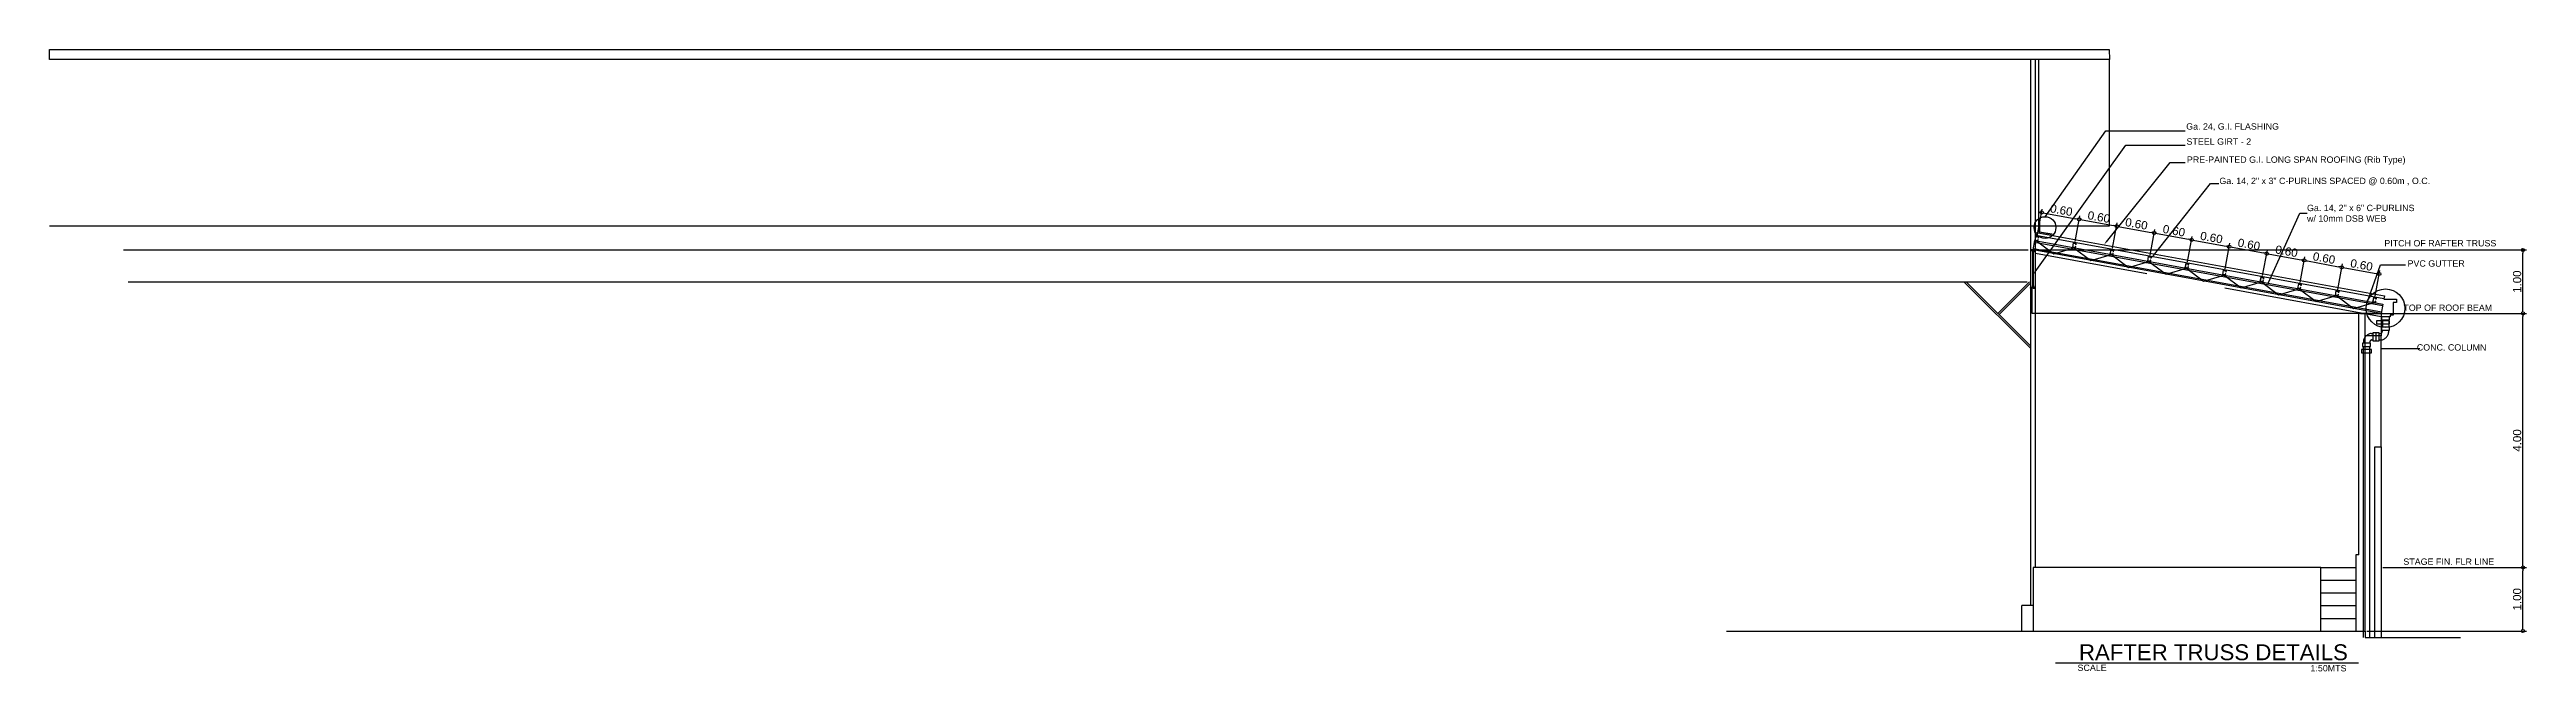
# Model space of a CAD drawing. Header units: inches. Extents: x -1369 to 1198, y -366 to 1398.
# Drawn here: x 55.33 to 94.29, y 182.18 to 191.97 of the extents above; entities that cross this region are included whole.
import ezdxf
from ezdxf import colors
from ezdxf.entities.mleader import LeaderData, LeaderLine
from ezdxf.math import Vec2, Vec3

# ---------------------------------------------------------------- set-up
doc = ezdxf.new("R2010")
doc.units = ezdxf.units.IN
doc.header["$MEASUREMENT"] = 0
doc.linetypes.add('HIDDEN', pattern=[0.375, 0.25, -0.125])
doc.layers.add('dim', color=8, linetype='Continuous')
doc.styles.get("Standard").update_dxf_attribs({"font": 'arial.ttf'})
doc.dimstyles.new('50', dxfattribs={"dimtxt": 0.13, "dimasz": 0.05, "dimexe": 0.055, "dimexo": 0.025, "dimgap": 0.025, "dimtad": 1, "dimzin": 0, "dimdsep": 46, "dimtxsty": 'Standard', "dimblk": 'DOTBLANK', "dimcen": 0.09, "dimclrd": 256, "dimclre": 256, "dimadec": 0, "dimazin": 0, "dimtfac": 1, "dimtix": 1, "dimtofl": 0, "dimtmove": 0, "dimatfit": 3, "dimfxl": 1, "dimtolj": 1, "dimtzin": 0, "dimarcsym": 0})

# ---------------------------------------------------------------- blocks, each defined once
blk = doc.blocks.new('GS')
at = {"color": 1}
blk.add_line((0.039, 0), (0.039, -0.01), dxfattribs=at)
for points in [[(-0.002, 0), (-0.039, 0), (-0.039, -0.009), (-0.011, -0.009), (-0.011, -0.037), (-0.002, -0.037), (-0.002, 0)], [(0.002, 0), (0.039, 0), (0.039, -0.009), (0.011, -0.009), (0.011, -0.037), (0.002, -0.037), (0.002, 0)], [(-0.002, -0.6), (-0.039, -0.6), (-0.039, -0.591), (-0.011, -0.591), (-0.011, -0.563), (-0.002, -0.563), (-0.002, -0.6)], [(0.002, -0.6), (0.039, -0.6), (0.039, -0.591), (0.011, -0.591), (0.011, -0.563), (0.002, -0.563), (0.002, -0.6)]]:
    blk.add_lwpolyline(points, dxfattribs=at)
at = {"color": 3}
blk.add_lwpolyline([(0.002, 0), (0.002, -0.6), (-0.002, -0.6), (-0.002, 0), (0.002, 0)], dxfattribs=at)
blk = doc.blocks.new('_DotBlank')
at = {"color": 0, "linetype": 'ByBlock', "lineweight": -2}
blk.add_line((-0.5, 0), (-1, 0), dxfattribs=at)
blk.add_circle((0, 0), 0.5, dxfattribs=at)
blk = doc.blocks.new('*D435')
at = {"layer": 'Defpoints', "color": 0, "transparency": 16777216}
for p in [(92.003, 187.815), (94.233, 187.815), (92.003, 183.815)]:
    blk.add_point(p, dxfattribs=at)
at = {"layer": 'dim', "lineweight": -2, "transparency": 16777216}
for p, q in [((92.028, 187.815), (94.288, 187.815)), ((94.233, 183.865), (94.233, 187.765)), ((92.028, 183.815), (94.288, 183.815))]:
    blk.add_line(p, q, dxfattribs=at)
at = {"layer": 'dim', "lineweight": -2, "transparency": 16777216, "xscale": 0.05, "yscale": 0.05, "zscale": 0.05}
for p, rotation in [((94.233, 187.815), 90), ((94.233, 183.815), 270)]:
    blk.add_blockref('_DotBlank', p, dxfattribs=dict(at, rotation=rotation))
at = {"layer": 'dim', "color": 0, "transparency": 16777216, "insert": (94.142, 185.815), "char_height": 0.13, "attachment_point": 5, "rotation": 90}
blk.add_mtext('\\A1;4.00', dxfattribs=at)
blk = doc.blocks.new('*D436')
at = {"layer": 'Defpoints', "color": 0, "transparency": 16777216}
for p in [(86.566, 188.815), (94.233, 188.815), (91.653, 187.815)]:
    blk.add_point(p, dxfattribs=at)
at = {"layer": 'dim', "lineweight": -2, "transparency": 16777216}
for p, q in [((86.591, 188.815), (94.288, 188.815)), ((94.233, 187.865), (94.233, 188.765)), ((91.678, 187.815), (94.288, 187.815))]:
    blk.add_line(p, q, dxfattribs=at)
at = {"layer": 'dim', "lineweight": -2, "transparency": 16777216, "xscale": 0.05, "yscale": 0.05, "zscale": 0.05}
for p, rotation in [((94.233, 188.815), 90), ((94.233, 187.815), 270)]:
    blk.add_blockref('_DotBlank', p, dxfattribs=dict(at, rotation=rotation))
at = {"layer": 'dim', "color": 0, "transparency": 16777216, "insert": (94.142, 188.315), "char_height": 0.13, "attachment_point": 5, "rotation": 90}
blk.add_mtext('\\A1;1.00', dxfattribs=at)
blk = doc.blocks.new('*D442')
at = {"layer": 'Defpoints', "color": 0, "transparency": 16777216}
for p in [(86.593, 189.032), (87.252, 189.297), (87.184, 188.924)]:
    blk.add_point(p, dxfattribs=at)
at = {"layer": 'dim', "lineweight": -2, "transparency": 16777216}
for p, q in [((86.598, 189.056), (86.671, 189.459)), ((86.711, 189.396), (87.203, 189.306)), ((87.188, 188.949), (87.262, 189.351))]:
    blk.add_line(p, q, dxfattribs=at)
at = {"layer": 'dim', "lineweight": -2, "transparency": 16777216, "xscale": 0.05, "yscale": 0.05, "zscale": 0.05}
for p, rotation in [((86.662, 189.405), 169.6491763435575), ((87.252, 189.297), 349.6491763435575)]:
    blk.add_blockref('_DotBlank', p, dxfattribs=dict(at, rotation=rotation))
at = {"layer": 'dim', "color": 0, "transparency": 16777216, "insert": (86.973, 189.441), "char_height": 0.13, "attachment_point": 5, "rotation": 349.6492}
blk.add_mtext('\\A1;0.60', dxfattribs=at)
blk = doc.blocks.new('*D437')
at = {"layer": 'Defpoints', "color": 0, "transparency": 16777216}
for p in [(87.842, 189.189), (87.184, 188.924), (87.774, 188.816)]:
    blk.add_point(p, dxfattribs=at)
at = {"layer": 'dim', "lineweight": -2, "transparency": 16777216}
for p, q in [((87.188, 188.949), (87.262, 189.351)), ((87.301, 189.288), (87.793, 189.198)), ((87.778, 188.841), (87.852, 189.243))]:
    blk.add_line(p, q, dxfattribs=at)
at = {"layer": 'dim', "lineweight": -2, "transparency": 16777216, "xscale": 0.05, "yscale": 0.05, "zscale": 0.05}
for p, rotation in [((87.252, 189.297), 169.6491763435602), ((87.842, 189.189), 349.6491763435603)]:
    blk.add_blockref('_DotBlank', p, dxfattribs=dict(at, rotation=rotation))
at = {"layer": 'dim', "color": 0, "transparency": 16777216, "insert": (87.563, 189.333), "char_height": 0.13, "attachment_point": 5, "rotation": 349.6492}
blk.add_mtext('\\A1;0.60', dxfattribs=at)
blk = doc.blocks.new('*D438')
at = {"layer": 'Defpoints', "color": 0, "transparency": 16777216}
for p in [(88.432, 189.082), (87.774, 188.816), (88.364, 188.708)]:
    blk.add_point(p, dxfattribs=at)
at = {"layer": 'dim', "lineweight": -2, "transparency": 16777216}
for p, q in [((87.778, 188.841), (87.852, 189.243)), ((87.891, 189.18), (88.383, 189.09)), ((88.369, 188.733), (88.442, 189.136))]:
    blk.add_line(p, q, dxfattribs=at)
at = {"layer": 'dim', "lineweight": -2, "transparency": 16777216, "xscale": 0.05, "yscale": 0.05, "zscale": 0.05}
for p, rotation in [((87.842, 189.189), 169.6491763435602), ((88.432, 189.082), 349.6491763435603)]:
    blk.add_blockref('_DotBlank', p, dxfattribs=dict(at, rotation=rotation))
at = {"layer": 'dim', "color": 0, "transparency": 16777216, "insert": (88.154, 189.225), "char_height": 0.13, "attachment_point": 5, "rotation": 349.6492}
blk.add_mtext('\\A1;0.60', dxfattribs=at)
blk = doc.blocks.new('*D439')
at = {"layer": 'Defpoints', "color": 0, "transparency": 16777216}
for p in [(89.023, 188.974), (88.364, 188.708), (88.954, 188.601)]:
    blk.add_point(p, dxfattribs=at)
at = {"layer": 'dim', "lineweight": -2, "transparency": 16777216}
for p, q in [((88.369, 188.733), (88.442, 189.136)), ((88.481, 189.073), (88.973, 188.983)), ((88.959, 188.625), (89.032, 189.028))]:
    blk.add_line(p, q, dxfattribs=at)
at = {"layer": 'dim', "lineweight": -2, "transparency": 16777216, "xscale": 0.05, "yscale": 0.05, "zscale": 0.05}
for p, rotation in [((88.432, 189.082), 169.6491763435575), ((89.023, 188.974), 349.6491763435575)]:
    blk.add_blockref('_DotBlank', p, dxfattribs=dict(at, rotation=rotation))
at = {"layer": 'dim', "color": 0, "transparency": 16777216, "insert": (88.744, 189.117), "char_height": 0.13, "attachment_point": 5, "rotation": 349.6492}
blk.add_mtext('\\A1;0.60', dxfattribs=at)
blk = doc.blocks.new('*D440')
at = {"layer": 'Defpoints', "color": 0, "transparency": 16777216}
for p in [(88.954, 188.601), (89.613, 188.866), (89.545, 188.493)]:
    blk.add_point(p, dxfattribs=at)
at = {"layer": 'dim', "lineweight": -2, "transparency": 16777216}
for p, q in [((88.959, 188.625), (89.032, 189.028)), ((89.072, 188.965), (89.564, 188.875)), ((89.549, 188.517), (89.623, 188.92))]:
    blk.add_line(p, q, dxfattribs=at)
at = {"layer": 'dim', "lineweight": -2, "transparency": 16777216, "xscale": 0.05, "yscale": 0.05, "zscale": 0.05}
for p, rotation in [((89.023, 188.974), 169.6491763435575), ((89.613, 188.866), 349.6491763435575)]:
    blk.add_blockref('_DotBlank', p, dxfattribs=dict(at, rotation=rotation))
at = {"layer": 'dim', "color": 0, "transparency": 16777216, "insert": (89.334, 189.01), "char_height": 0.13, "attachment_point": 5, "rotation": 349.6492}
blk.add_mtext('\\A1;0.60', dxfattribs=at)
blk = doc.blocks.new('*D441')
at = {"layer": 'Defpoints', "color": 0, "transparency": 16777216}
for p in [(90.203, 188.758), (89.545, 188.493), (90.135, 188.385)]:
    blk.add_point(p, dxfattribs=at)
at = {"layer": 'dim', "lineweight": -2, "transparency": 16777216}
for p, q in [((89.549, 188.517), (89.623, 188.92)), ((89.662, 188.857), (90.154, 188.767)), ((90.139, 188.41), (90.213, 188.812))]:
    blk.add_line(p, q, dxfattribs=at)
at = {"layer": 'dim', "lineweight": -2, "transparency": 16777216, "xscale": 0.05, "yscale": 0.05, "zscale": 0.05}
for p, rotation in [((89.613, 188.866), 169.6491763435602), ((90.203, 188.758), 349.6491763435603)]:
    blk.add_blockref('_DotBlank', p, dxfattribs=dict(at, rotation=rotation))
at = {"layer": 'dim', "color": 0, "transparency": 16777216, "insert": (89.924, 188.902), "char_height": 0.13, "attachment_point": 5, "rotation": 349.6492}
blk.add_mtext('\\A1;0.60', dxfattribs=at)
blk = doc.blocks.new('bend hid')
at = {"color": 1, "linetype": 'HIDDEN', "ltscale": 8}
for points in [[(-0.09, 0.001), (-0.09, -0.124), (-0.04, -0.124), (-0.04, 0.001)], [(0.123, 0.091), (-0.002, 0.091), (-0.002, 0.041), (0.123, 0.041)]]:
    blk.add_lwpolyline(points, close=True, dxfattribs=at)
for points in [[(0.01, 0.027, -0.385484), (-0.026, -0.013, -8.123106)], [(0.11, 0.028, -0.385484), (-0.015, -0.113, -0.385484)]]:
    blk.add_lwpolyline(points, format="xyb", dxfattribs=at)
for points in [[(0.01, 0.027), (0.01, 0.041)], [(0.11, 0.028), (0.11, 0.041)], [(-0.026, -0.013), (-0.04, -0.014)], [(-0.015, -0.113), (-0.04, -0.114)]]:
    blk.add_lwpolyline(points, dxfattribs=at)
blk = doc.blocks.new('*D443')
at = {"layer": 'Defpoints', "color": 0, "transparency": 16777216}
for p in [(90.793, 188.65), (90.135, 188.385), (90.725, 188.277)]:
    blk.add_point(p, dxfattribs=at)
at = {"layer": 'dim', "lineweight": -2, "transparency": 16777216}
for p, q in [((90.139, 188.41), (90.213, 188.812)), ((90.252, 188.749), (90.744, 188.659)), ((90.73, 188.302), (90.803, 188.704))]:
    blk.add_line(p, q, dxfattribs=at)
at = {"layer": 'dim', "lineweight": -2, "transparency": 16777216, "xscale": 0.05, "yscale": 0.05, "zscale": 0.05}
for p, rotation in [((90.203, 188.758), 169.6491763435602), ((90.793, 188.65), 349.6491763435603)]:
    blk.add_blockref('_DotBlank', p, dxfattribs=dict(at, rotation=rotation))
at = {"layer": 'dim', "color": 0, "transparency": 16777216, "insert": (90.515, 188.794), "char_height": 0.13, "attachment_point": 5, "rotation": 349.6492}
blk.add_mtext('\\A1;0.60', dxfattribs=at)
blk = doc.blocks.new('*D444')
at = {"layer": 'Defpoints', "color": 0, "transparency": 16777216}
for p in [(90.725, 188.277), (91.383, 188.542), (91.315, 188.169)]:
    blk.add_point(p, dxfattribs=at)
at = {"layer": 'dim', "lineweight": -2, "transparency": 16777216}
for p, q in [((90.73, 188.302), (90.803, 188.704)), ((90.842, 188.641), (91.334, 188.551)), ((91.32, 188.194), (91.393, 188.597))]:
    blk.add_line(p, q, dxfattribs=at)
at = {"layer": 'dim', "lineweight": -2, "transparency": 16777216, "xscale": 0.05, "yscale": 0.05, "zscale": 0.05}
for p, rotation in [((90.793, 188.65), 169.6491763435602), ((91.383, 188.542), 349.6491763435603)]:
    blk.add_blockref('_DotBlank', p, dxfattribs=dict(at, rotation=rotation))
at = {"layer": 'dim', "color": 0, "transparency": 16777216, "insert": (91.105, 188.686), "char_height": 0.13, "attachment_point": 5, "rotation": 349.6492}
blk.add_mtext('\\A1;0.60', dxfattribs=at)
blk = doc.blocks.new('*D445')
at = {"layer": 'Defpoints', "color": 0, "transparency": 16777216}
for p in [(91.974, 188.435), (91.315, 188.169), (91.906, 188.062)]:
    blk.add_point(p, dxfattribs=at)
at = {"layer": 'dim', "lineweight": -2, "transparency": 16777216}
for p, q in [((91.32, 188.194), (91.393, 188.597)), ((91.433, 188.533), (91.925, 188.444)), ((91.91, 188.086), (91.984, 188.489))]:
    blk.add_line(p, q, dxfattribs=at)
at = {"layer": 'dim', "lineweight": -2, "transparency": 16777216, "xscale": 0.05, "yscale": 0.05, "zscale": 0.05}
for p, rotation in [((91.383, 188.542), 169.6491763435575), ((91.974, 188.435), 349.6491763435575)]:
    blk.add_blockref('_DotBlank', p, dxfattribs=dict(at, rotation=rotation))
at = {"layer": 'dim', "color": 0, "transparency": 16777216, "insert": (91.695, 188.578), "char_height": 0.13, "attachment_point": 5, "rotation": 349.6492}
blk.add_mtext('\\A1;0.60', dxfattribs=at)
blk = doc.blocks.new('*D446')
at = {"layer": 'Defpoints', "color": 0, "transparency": 16777216}
for p in [(92.028, 183.815), (94.233, 183.815), (91.753, 182.815)]:
    blk.add_point(p, dxfattribs=at)
at = {"layer": 'dim', "lineweight": -2, "transparency": 16777216}
for p, q in [((92.053, 183.815), (94.288, 183.815)), ((94.233, 182.865), (94.233, 183.765)), ((91.778, 182.815), (94.288, 182.815))]:
    blk.add_line(p, q, dxfattribs=at)
at = {"layer": 'dim', "lineweight": -2, "transparency": 16777216, "xscale": 0.05, "yscale": 0.05, "zscale": 0.05}
for p, rotation in [((94.233, 183.815), 90), ((94.233, 182.815), 270)]:
    blk.add_blockref('_DotBlank', p, dxfattribs=dict(at, rotation=rotation))
at = {"layer": 'dim', "color": 0, "transparency": 16777216, "insert": (94.142, 183.315), "char_height": 0.13, "attachment_point": 5, "rotation": 90}
blk.add_mtext('\\A1;1.00', dxfattribs=at)

msp = doc.modelspace()

# ---------------------------------------------------------------- linework, layer by layer
at = {"color": 3}
for p, q in [((86.4909, 183.215), (86.4909, 191.815)), ((86.5659, 183.815), (86.5659, 191.815)), ((85.4409, 188.315), (86.4909, 187.265)), ((85.4763, 188.315), (86.4909, 187.3003)), ((86.3534, 182.815), (86.3534, 183.215)), ((86.5284, 183.215), (86.3534, 183.215))]:
    msp.add_line(p, q, dxfattribs=at)
at = {"color": 1}
for p, q in [((55.3285, 189.1966), (87.7284, 189.1966)), ((91.6535, 184.015), (91.6535, 187.815)), ((91.7535, 182.815), (91.7535, 187.465)), ((92.0035, 185.715), (92.0035, 187.465)), ((91.0535, 182.815), (91.0535, 183.815)), ((86.8804, 182.3152), (91.6478, 182.3152))]:
    msp.add_line(p, q, dxfattribs=at)
at = {"color": 8}
for p, q in [((56.491, 188.815), (86.4523, 188.815)), ((56.566, 188.315), (86.4368, 188.315))]:
    msp.add_line(p, q, dxfattribs=at)
at = {"color": 7}
for p in [(81.7035, 182.815), (91.0535, 182.815)]:
    msp.add_line(p, (91.7535, 182.815), dxfattribs=at)
for points in [[(55.3285, 191.9705), (87.7262, 191.9705), (87.7284, 191.815), (55.3285, 191.815), (55.3285, 191.9705)], [(86.6159, 189.0974), (86.6159, 189.0974), (86.6159, 191.815)], [(92.0035, 187.815), (86.5284, 188.815), (86.5554, 188.9625), (92.0304, 187.9625), (92.0035, 187.815)], [(86.58, 188.958), (86.8531, 188.7557), (87.1702, 188.8502), (87.4384, 188.6488), (87.7604, 188.7424), (88.0286, 188.541), (88.3507, 188.6346), (88.6188, 188.4332), (88.9409, 188.5268), (89.2091, 188.3254), (89.5311, 188.419), (89.7993, 188.2176), (90.1214, 188.3112), (90.3895, 188.1098), (90.7116, 188.2034), (90.9798, 188.0019), (91.3018, 188.0956), (91.57, 187.8941), (91.8921, 187.9878)], [(91.7535, 182.815), (91.7535, 182.715)], [(91.7535, 182.715), (93.2535, 182.715)]]:
    msp.add_lwpolyline(points)
at = {"color": 1}
for points in [[(86.5659, 189.1966), (87.7284, 189.1966), (87.7284, 191.815)], [(86.5329, 188.8396), (92.0079, 187.8396)], [(86.5509, 188.9379), (92.0259, 187.9379)], [(86.5148, 187.815), (86.5148, 188.215)], [(91.9035, 182.715), (91.9035, 185.715), (92.0035, 185.715)], [(92.0035, 185.715), (92.0035, 182.715)], [(91.6535, 184.015), (91.6035, 184.015), (91.6035, 182.815)], [(91.0535, 183.815), (86.5284, 183.815), (86.5284, 182.815)], [(91.0535, 183.815), (91.6035, 183.815)], [(91.0535, 183.615), (91.6035, 183.615)], [(91.0535, 183.415), (91.6035, 183.415)], [(91.0535, 183.215), (91.6035, 183.215)], [(91.0535, 183.015), (91.6035, 183.015)]]:
    msp.add_lwpolyline(points, dxfattribs=at)
at = {"color": 8}
for points in [[(86.7155, 189.3386), (87.6724, 190.6919), (88.9207, 190.6919)], [(91.7758, 187.9697), (91.9932, 188.5788), (92.3842, 188.5788)], [(91.9297, 187.7012), (91.9297, 187.6512), (92.1347, 187.6512), (92.1347, 187.7012), (91.9297, 187.7012)], [(91.6953, 187.2453), (91.6953, 187.1953), (91.8505, 187.1953), (91.8505, 187.2453), (91.6953, 187.2453)], [(92.0033, 187.2658), (92.2207, 187.2658), (92.6117, 187.2658)]]:
    msp.add_lwpolyline(points, dxfattribs=at)
at = {"color": 3}
for points in [[(86.6135, 189.0027), (86.618, 189.0273), (86.5688, 189.0363), (86.5554, 188.9625), (86.6046, 188.9536), (86.609, 188.9781), (86.6029, 188.9793), (86.5995, 188.9608), (86.5626, 188.9676), (86.5739, 189.029), (86.6108, 189.0223), (86.6074, 189.0039)], [(87.2038, 188.8949), (87.2083, 188.9195), (87.1591, 188.9285), (87.1456, 188.8547), (87.1948, 188.8457), (87.1993, 188.8703), (87.1931, 188.8715), (87.1898, 188.853), (87.1529, 188.8598), (87.1641, 188.9212), (87.201, 188.9145), (87.1976, 188.8961)], [(87.794, 188.7871), (87.7985, 188.8117), (87.7493, 188.8207), (87.7358, 188.7469), (87.785, 188.7379), (87.7895, 188.7625), (87.7834, 188.7637), (87.78, 188.7452), (87.7431, 188.7519), (87.7543, 188.8134), (87.7912, 188.8067), (87.7879, 188.7882)], [(88.3842, 188.6793), (88.3887, 188.7039), (88.3396, 188.7129), (88.3261, 188.6391), (88.3753, 188.6301), (88.3798, 188.6547), (88.3736, 188.6559), (88.3702, 188.6374), (88.3333, 188.6441), (88.3446, 188.7056), (88.3815, 188.6989), (88.3781, 188.6804)], [(88.9745, 188.5715), (88.979, 188.5961), (88.9298, 188.6051), (88.9163, 188.5313), (88.9655, 188.5223), (88.97, 188.5469), (88.9638, 188.548), (88.9605, 188.5296), (88.9236, 188.5363), (88.9348, 188.5978), (88.9717, 188.5911), (88.9683, 188.5726)], [(86.4732, 188.315), (85.9748, 187.8165)], [(86.4909, 188.2973), (85.9924, 187.7988)], [(89.5647, 188.4637), (89.5692, 188.4883), (89.52, 188.4973), (89.5065, 188.4235), (89.5557, 188.4145), (89.5602, 188.4391), (89.5541, 188.4402), (89.5507, 188.4218), (89.5138, 188.4285), (89.525, 188.49), (89.5619, 188.4833), (89.5586, 188.4648)], [(90.155, 188.3559), (90.1594, 188.3805), (90.1103, 188.3895), (90.0968, 188.3157), (90.146, 188.3067), (90.1505, 188.3313), (90.1443, 188.3324), (90.1409, 188.314), (90.1041, 188.3207), (90.1153, 188.3822), (90.1522, 188.3755), (90.1488, 188.357)], [(90.7452, 188.2481), (90.7497, 188.2727), (90.7005, 188.2817), (90.687, 188.2079), (90.7362, 188.1989), (90.7407, 188.2235), (90.7345, 188.2246), (90.7312, 188.2062), (90.6943, 188.2129), (90.7055, 188.2744), (90.7424, 188.2677), (90.739, 188.2492)], [(91.3354, 188.1403), (91.3399, 188.1649), (91.2907, 188.1739), (91.2773, 188.1001), (91.3264, 188.0911), (91.3309, 188.1157), (91.3248, 188.1168), (91.3214, 188.0984), (91.2845, 188.1051), (91.2958, 188.1666), (91.3326, 188.1599), (91.3293, 188.1414)], [(91.9257, 188.0325), (91.9302, 188.0571), (91.881, 188.0661), (91.8675, 187.9923), (91.9167, 187.9833), (91.9212, 188.0079), (91.915, 188.009), (91.9117, 187.9906), (91.8748, 187.9973), (91.886, 188.0588), (91.9229, 188.0521), (91.9195, 188.0336)], [(92.0222, 187.7137), (92.0222, 187.6003)], [(92.1222, 187.7137), (92.1222, 187.6003)], [(91.7222, 187.2953), (91.7222, 182.715)], [(91.8222, 187.2953), (91.8222, 182.715)]]:
    msp.add_lwpolyline(points, dxfattribs=at)
at = {"color": 4}
for points in [[(92.045, 188.0425), (86.57, 189.0425), (86.579, 189.0916), (92.054, 188.0916), (92.045, 188.0425)], [(86.6221, 189.2837), (86.6283, 189.2837), (86.6283, 189.1015), (86.8205, 189.0664), (86.8193, 189.0602), (86.6221, 189.0963), (86.6221, 189.2837)]]:
    msp.add_lwpolyline(points, dxfattribs=at)
at = {"color": 1, "linetype": 'HIDDEN', "ltscale": 10}
msp.add_lwpolyline([(92.0442, 188.0387), (92.2442, 188.0387), (92.2442, 187.9887), (92.1942, 187.9887), (92.1942, 187.7887), (92.1442, 187.7887), (92.1442, 187.7637), (92.0035, 187.7634), (86.5659, 188.7585)], dxfattribs=at)
at = {"color": 4, "lineweight": 13}
msp.add_lwpolyline([(86.5148, 187.8212), (91.9035, 187.8212), (91.9035, 187.815), (86.5148, 187.815)], close=True, dxfattribs=at)
at = {"color": 7}
msp.add_lwpolyline([(91.7535, 187.815), (92.0035, 187.815), (92.0035, 187.465), (91.7535, 187.465), (91.7535, 187.815)], dxfattribs=at)
at = {"color": 3}
msp.add_lwpolyline([(92.1347, 187.7637), (92.0097, 187.7637), (92.0097, 187.7137), (92.1347, 187.7137)], close=True, dxfattribs=at)
at = {"color": 8}
for centre, radius in [((86.7155, 189.1674), 0.1711), ((92.0713, 187.896), 0.3046)]:
    msp.add_circle(centre, radius, dxfattribs=at)

# ---------------------------------------------------------------- block references
for name, p in [('GS', (86.5284, 188.815)), ('bend hid', (92.0118, 187.5092))]:
    msp.add_blockref(name, p)
at = {"rotation": 180}
msp.add_blockref('bend hid', (91.8326, 187.3864), dxfattribs=at)

# ---------------------------------------------------------------- texts
at = {"attachment_point": 1}
for s, insert, char_height, width in [('Ga. 24, G.I. FLASHING', (88.9365, 190.8089), 0.1, 4.934024), ('STEEL GIRT - 2', (88.9415, 190.5713), 0.1, 4.934024), ('PRE-PAINTED G.I. LONG SPAN ROOFING (Rib Type)', (88.9478, 190.2869), 0.1, 4.934024), ('Ga. 14, 2" x 3" C-PURLINS SPACED @ 0.60m , O.C.', (89.4588, 189.9518), 0.1, 4.934024), ('Ga. 14, 2" x 6" C-PURLINS\\Pw/ 10mm DSB WEB', (90.8365, 189.5259), 0.1, 4.934024), ('PITCH OF RAFTER TRUSS', (92.0528, 188.9703), 0.1, 4.934024), ('PVC GUTTER', (92.4179, 188.6517), 0.1, 4.934024), ('TOP OF ROOF BEAM', (92.3523, 187.9552), 0.1, 4.934024), ('CONC. COLUMN', (92.5639, 187.3304), 0.1, 4.934024), ('STAGE FIN. FLR LINE', (92.3523, 183.9575), 0.1, 4.934024), ('RAFTER TRUSS DETAILS', (87.2494, 182.6063), 0.25, 4.409054)]:
    msp.add_mtext(s, dxfattribs=dict(at, insert=insert, char_height=char_height, width=width))
at = {"color": 7, "char_height": 0.1, "width": 0.263977, "attachment_point": 1}
for s, insert in [('SCALE', (87.2274, 182.287)), ('1:50MTS', (90.8912, 182.2795))]:
    msp.add_mtext(s, dxfattribs=dict(at, insert=insert))

# ---------------------------------------------------------------- dimensions: what is measured, and where the dimension line sits
at = {"layer": 'dim', "color": 0}
for p1, p2, picture, middle in [((86.5934, 189.0318), (87.1837, 188.924), '*D442', (86.9731, 189.4409)), ((87.1837, 188.924), (87.7739, 188.8162), '*D437', (87.5634, 189.3331)), ((87.7739, 188.8162), (88.3641, 188.7084), '*D438', (88.1536, 189.2253)), ((88.3641, 188.7084), (88.9544, 188.6006), '*D439', (88.7438, 189.1175)), ((88.9544, 188.6006), (89.5446, 188.4928), '*D440', (89.3341, 189.0097)), ((89.5446, 188.4928), (90.1349, 188.385), '*D441', (89.9243, 188.9019)), ((90.1349, 188.385), (90.7251, 188.2772), '*D443', (90.5145, 188.7941)), ((90.7251, 188.2772), (91.3153, 188.1694), '*D444', (91.1048, 188.6863)), ((91.3153, 188.1694), (91.9056, 188.0616), '*D445', (91.695, 188.5785))]:
    dim = msp.add_aligned_dim(p1=p1, p2=p2, distance=0.3793, dimstyle='50', dxfattribs=at)
    dim.commit()
    dim.dimension.update_dxf_attribs({"geometry": picture, "text_midpoint": middle})
for base, p1, p2, picture, middle in [((94.2335, 188.815), (91.6535, 187.815), (86.5659, 188.815), '*D436', (94.1421, 188.315)), ((94.2335, 187.815), (92.0035, 183.815), (92.0035, 187.815), '*D435', (94.1421, 185.815)), ((94.2335, 183.815), (91.7535, 182.815), (92.0285, 183.815), '*D446', (94.1421, 183.315))]:
    dim = msp.add_linear_dim(base=base, p1=p1, p2=p2, angle=90, dimstyle='50', dxfattribs=at)
    dim.commit()
    dim.dimension.update_dxf_attribs({"geometry": picture, "text_midpoint": middle})

# ---------------------------------------------------------------- leaders
at = {"color": 8}
ml = msp.add_multileader_mtext('Standard', dxfattribs=at)
ml.set_content('', color=8)
ml.set_leader_properties()
ml.build(insert=Vec2(0, 0))
ml.multileader.update_dxf_attribs({"dogleg_length": 0.36, "arrow_head_size": 0.06})
ctx = ml.context
ctx.base_point, ctx.char_height, ctx.arrow_head_size, ctx.landing_gap_size, ctx.plane_origin = Vec3(88.9207, 190.4625), 0.06, 0.06, 0.09, Vec3(87.0111, 192.3066)
notes = []
notes.append((ctx, [(0, (1, 1, 0), (87.9894, 190.4625), (1, 0), 0.9313, [(0, [(86.5269, 188.4236)], 0, [])])]))
ctx.mtext.insert, ctx.mtext.flow_direction = Vec3(89.0107, 190.4925), 5
ml = msp.add_multileader_mtext('Standard', dxfattribs=at)
ml.set_content('', color=8)
ml.set_leader_properties()
ml.build(insert=Vec2(0, 0))
ml.multileader.update_dxf_attribs({"dogleg_length": 0.36, "arrow_head_size": 0.06})
ctx = ml.context
ctx.base_point, ctx.char_height, ctx.arrow_head_size, ctx.landing_gap_size, ctx.plane_origin = Vec3(88.9185, 190.1893), 0.06, 0.06, 0.09, Vec3(88.3162, 192.5348)
notes.append((ctx, [(0, (1, 1, 0), (88.6868, 190.1893), (1, 0), 0.2317, [(0, [(87.6437, 188.8972)], 0, [])])]))
ctx.mtext.insert, ctx.mtext.flow_direction = Vec3(89.0085, 190.2193), 5
ml = msp.add_multileader_mtext('Standard', dxfattribs=at)
ml.set_content('', color=8)
ml.set_leader_properties()
ml.build(insert=Vec2(0, 0))
ml.multileader.update_dxf_attribs({"dogleg_length": 0.36, "arrow_head_size": 0.06})
ctx = ml.context
ctx.base_point, ctx.char_height, ctx.arrow_head_size, ctx.landing_gap_size, ctx.plane_origin = Vec3(89.4487, 189.8594), 0.06, 0.06, 0.09, Vec3(88.8321, 191.2986)
notes.append((ctx, [(0, (1, 1, 0), (89.3167, 189.8594), (1, 0), 0.132, [(0, [(88.3842, 188.6793)], 0, [])])]))
ctx.mtext.insert, ctx.mtext.flow_direction = Vec3(89.5387, 189.8894), 5
ml = msp.add_multileader_mtext('Standard', dxfattribs=at)
ml.set_content('', color=8)
ml.set_leader_properties()
ml.build(insert=Vec2(0, 0))
ml.multileader.update_dxf_attribs({"dogleg_length": 0.36, "arrow_head_size": 0.06})
ctx = ml.context
ctx.base_point, ctx.char_height, ctx.arrow_head_size, ctx.landing_gap_size, ctx.plane_origin = Vec3(90.8409, 189.3937), 0.06, 0.06, 0.09, Vec3(90.0954, 190.7951)
notes.append((ctx, [(0, (1, 1, 0), (90.7252, 189.3937), (1, 0), 0.1157, [(0, [(90.2077, 188.2464)], 0, [])])]))
ctx.mtext.insert, ctx.mtext.flow_direction = Vec3(90.9309, 189.4237), 5
for ctx, leaders in notes:
    for number, flags, end, landing, length, lines in leaders:
        leader = LeaderData()
        leader.index, (leader.has_last_leader_line, leader.has_dogleg_vector, leader.attachment_direction) = number, flags
        leader.last_leader_point, leader.dogleg_vector, leader.dogleg_length = Vec3(end), Vec3(landing), length
        for number, points, colour, breaks in lines:
            line = LeaderLine()
            line.index, line.vertices, line.color, line.breaks = number, Vec3.list(points), colors.encode_raw_color(colour), breaks
            leader.lines.append(line)
        ctx.leaders.append(leader)

doc.saveas('drawing.dxf')
